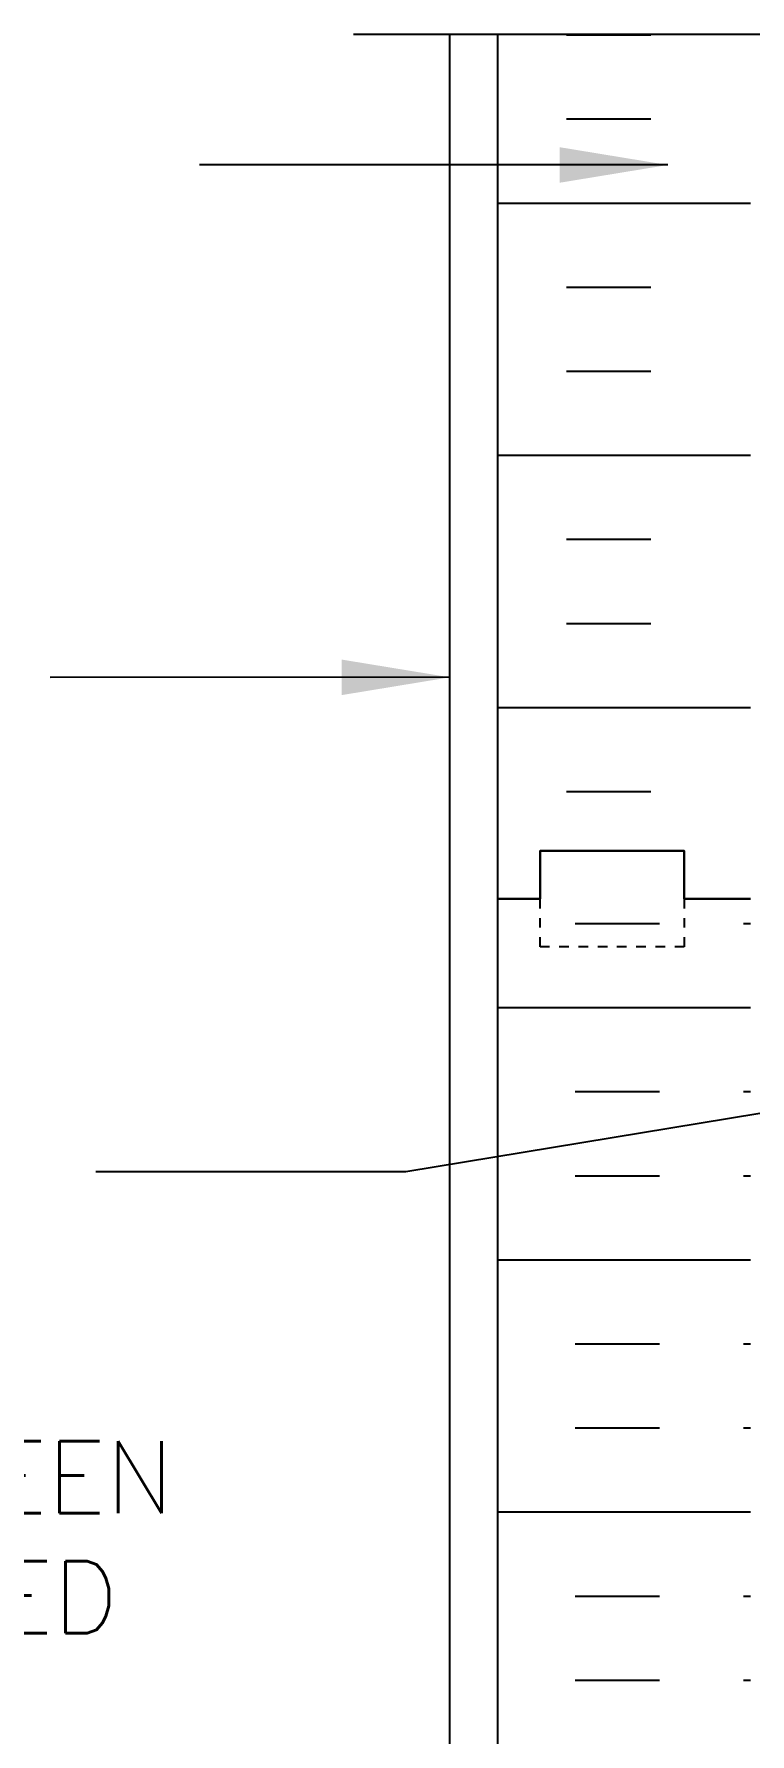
# Model space of a CAD drawing. Header units: inches. Extents: x 242.4 to 299.9, y 154.8 to 232.7.
# Drawn here: x 254.04 to 261.48, y 213.8 to 231.49 of the extents above; entities that cross this region are included whole.
import ezdxf

# ---------------------------------------------------------------- set-up
doc = ezdxf.new("R2010")
doc.units = ezdxf.units.IN
doc.header["$MEASUREMENT"] = 0
doc.linetypes.add('DASHED2', pattern=[0.375, 0.25, -0.125])
for name, color, linetype in [('HATCH', 12, 'Continuous'), ('LINE50', 5, 'Continuous'), ('LINE9', 9, 'Continuous'), ('TEXT', 4, 'Continuous')]:
    doc.layers.add(name, color=color, linetype=linetype)
doc.styles.add('DIM', font='romans.shx', dxfattribs={"width": 0.7})
doc.styles.add('ROMANS', font='romans.shx', dxfattribs={"height": 0.75})
doc.dimstyles.new('ext_12', dxfattribs={"dimscale": 12, "dimtxt": 0.09375, "dimasz": 0.09375, "dimexe": 0.09375, "dimexo": 0.0625, "dimgap": 0.0625, "dimtad": 1, "dimdec": 1, "dimzin": 3, "dimdsep": 46, "dimlunit": 4, "dimtxsty": 'DIM', "dimcen": 0.09, "dimdle": 0.09375, "dimclrt": 4, "dimadec": 0, "dimazin": 0, "dimtfac": 1, "dimtdec": 1, "dimtmove": 2, "dimatfit": 3, "dimfxl": 1, "dimfrac": 2, "dimtolj": 1, "dimtzin": 0, "dimarcsym": 0})

msp = doc.modelspace()

# ---------------------------------------------------------------- hatches: boundary and pattern name
at = {"layer": 'HATCH'}
h = msp.add_hatch(dxfattribs=at)
h.set_pattern_fill('INSUL', color=256, scale=7, style=0)
h.set_pattern_definition([(0, (275.4137, 205.6057), (0, 2.625), []), (0, (275.4137, 206.4807), (0, 2.625), [0.875, -0.875]), (0, (275.4137, 207.3557), (0, 2.625), [0.875, -0.875])])
h.paths.add_polyline_path([(276.111, 208.23), (273.486, 208.23), (273.486, 204.489), (274.174, 204.489), (274.174, 204.989), (275.674, 204.989), (275.674, 204.489), (276.111, 204.489)])
h.paths.add_polyline_path([(258.861, 204.489), (259.299, 204.489), (259.299, 204.989), (260.799, 204.989), (260.799, 204.489), (261.486, 204.489), (261.486, 222.489), (260.799, 222.489), (260.799, 222.989), (259.299, 222.989), (259.299, 222.489), (258.861, 222.489)])

# ---------------------------------------------------------------- linework, layer by layer
for p, q in [((259.575, 231.48), (260.45, 231.48)), ((259.575, 230.605), (260.45, 230.605)), ((258.861, 229.73), (261.486, 229.73)), ((259.575, 228.855), (260.45, 228.855)), ((259.575, 227.98), (260.45, 227.98)), ((258.861, 227.105), (261.486, 227.105)), ((259.575, 226.23), (260.45, 226.23)), ((259.575, 225.355), (260.45, 225.355)), ((258.861, 224.48), (261.486, 224.48)), ((259.575, 223.605), (260.45, 223.605))]:
    msp.add_line(p, q, dxfattribs=at)
at = {"layer": 'LINE50'}
for p, q in [((258.861, 222.489), (258.861, 231.489)), ((258.861, 204.489), (258.861, 222.489))]:
    msp.add_line(p, q, dxfattribs=at)
for points in [[(258.861, 222.489), (259.299, 222.489), (259.299, 222.989), (260.799, 222.989), (260.799, 222.489), (261.486, 222.489)], [(261.486, 222.489), (260.799, 222.489), (260.799, 222.989), (259.299, 222.989), (259.299, 222.489), (258.861, 222.489)]]:
    msp.add_lwpolyline(points, dxfattribs=at)
at = {"layer": 'LINE9'}
for p, q in [((257.359, 231.489), (266.486, 231.489)), ((258.361, 209.98), (258.361, 231.489))]:
    msp.add_line(p, q, dxfattribs=at)
at = {"layer": 'LINE9', "linetype": 'DASHED2', "ltscale": 0.15}
msp.add_lwpolyline([(260.799, 222.489), (260.799, 222.489), (260.799, 221.989), (259.299, 221.989), (259.299, 222.489), (259.299, 222.489)], dxfattribs=at)

# ---------------------------------------------------------------- texts
at = {"layer": 'TEXT', "insert": (242.375, 217.096), "char_height": 0.75, "width": 14.25833, "attachment_point": 4, "style": 'ROMANS'}
msp.add_mtext('\\A1;WET SET DOWELS TO MATCH VERTICAL REINFORCEMENT BETWEEN POURS OR AS SPECIFIED', dxfattribs=at)

# ---------------------------------------------------------------- leaders
at = {"layer": 'TEXT'}
for points in [[(260.628, 230.126), (255.758, 230.126)], [(258.361, 224.794), (254.203, 224.793)], [(265.343, 220.874), (257.902, 219.648), (254.679, 219.648)]]:
    msp.add_leader(points, dimstyle='ext_12', override={"dimgap": 0.0625, "dimtad": 0}, dxfattribs=at)

doc.saveas('drawing.dxf')
